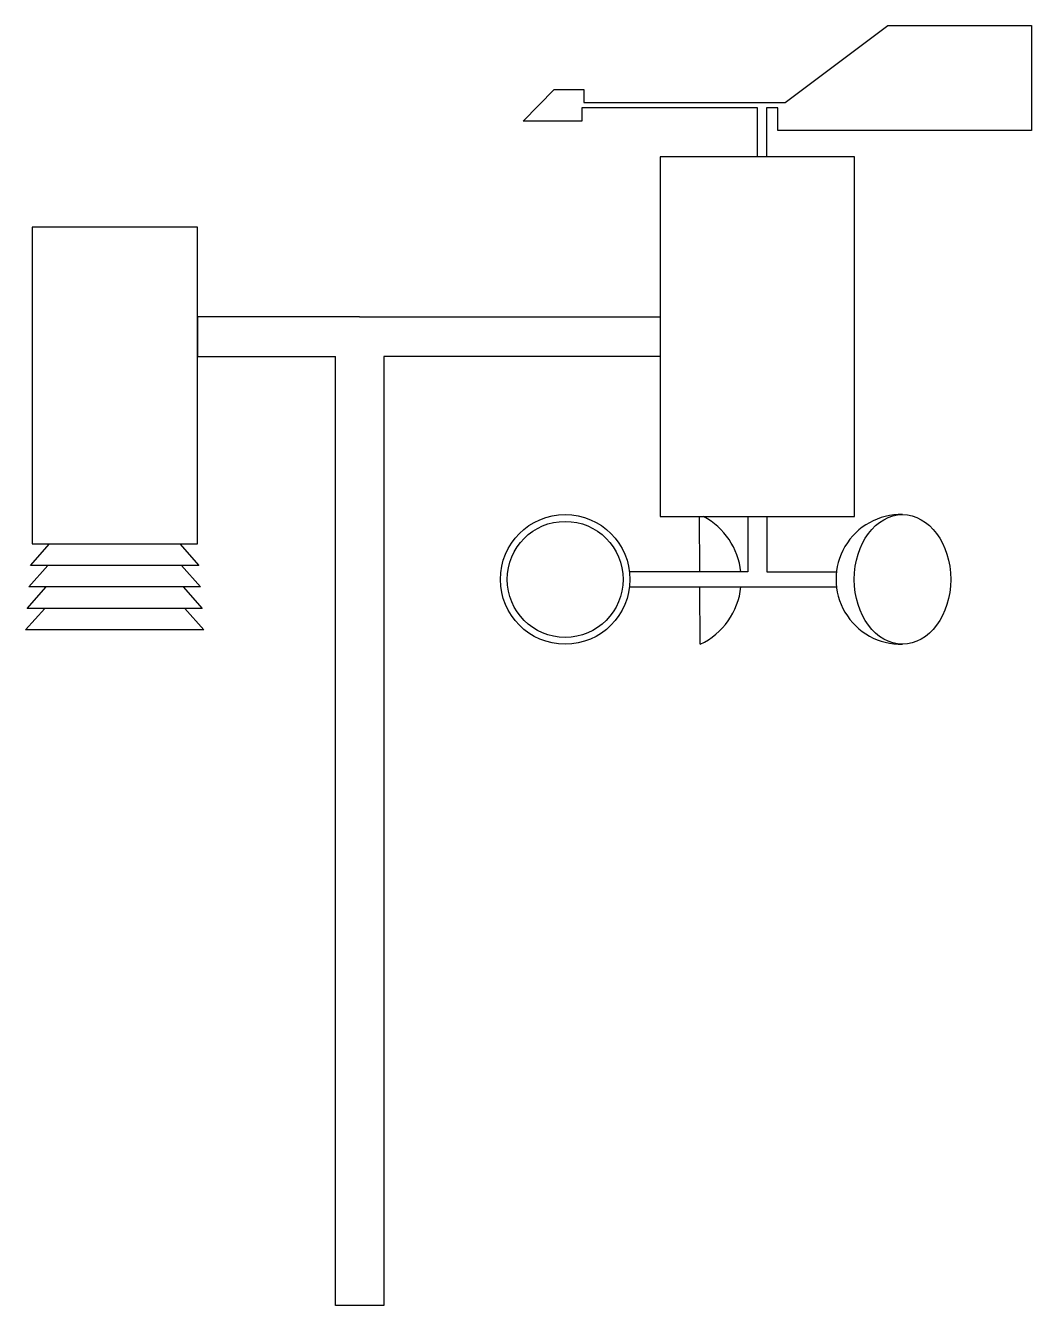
# Model space of a CAD drawing. Extents: x -1.64 to 3.03, y -2.26 to 3.67.
import ezdxf

# ---------------------------------------------------------------- set-up
doc = ezdxf.new("R2010")
doc.units = 0

msp = doc.modelspace()

# ---------------------------------------------------------------- linework, layer by layer
for p, q in [((1.4881, 1.1416), (1.4865, 1.3976)), ((1.1623, 1.0713), (1.4886, 1.0713)), ((1.4902, 0.8059), (1.4886, 1.0713)), ((1.4886, 1.0713), (2.122, 1.0713))]:
    msp.add_line(p, q)
for points in [[(1.7551, 3.0665), (1.7551, 3.2924), (0.9404, 3.2924), (0.9404, 3.2307), (0.6683, 3.2307), (0.8123, 3.3775), (0.9509, 3.3775), (0.9509, 3.3182), (1.8837, 3.3182), (2.3604, 3.6743), (3.0261, 3.6743), (3.0261, 3.1884), (1.8504, 3.1884), (1.8504, 3.2924), (1.7974, 3.2924), (1.7974, 3.0665)], [(-0.0895, 2.3235), (-0.8421, 2.3235), (-0.8421, 2.1402), (-0.2013, 2.1402)], [(-0.0895, 2.3235), (1.3039, 2.3235), (1.3039, 2.1402), (0.0224, 2.1402)], [(0.0224, 2.1402), (0.0224, -2.2601), (-0.2013, -2.2601), (-0.2013, 2.1402)], [(1.7103, 1.3976), (1.7103, 1.1416)], [(1.7998, 1.3976), (1.7998, 1.1416), (2.122, 1.1416)], [(-0.9231, 1.2709), (-0.8346, 1.1713), (-1.6162, 1.1713), (-1.5277, 1.2709)], [(-0.9156, 1.1713), (-0.8271, 1.0717), (-1.6237, 1.0717), (-1.5351, 1.1713)], [(1.7103, 1.1416), (1.1623, 1.1416)], [(-0.9081, 1.0717), (-0.8196, 0.9721), (-1.6312, 0.9721), (-1.5426, 1.0717)], [(-0.9007, 0.9721), (-0.8121, 0.8725), (-1.6387, 0.8725), (-1.5501, 0.9721)]]:
    msp.add_lwpolyline(points)
for points in [[(1.3039, 1.3976), (2.2062, 1.3976), (2.2062, 3.0665), (1.3039, 3.0665)], [(-0.8421, 2.7399), (-1.6087, 2.7399), (-1.6087, 1.2709), (-0.8421, 1.2709)]]:
    msp.add_lwpolyline(points, close=True)
for radius in [0.3005, 0.269]:
    msp.add_circle((0.8638, 1.1064), radius)
for centre, radius, start, end in [((1.3496, 1.1056), 0.331, 6.24428, 61.90517), ((2.4206, 1.1064), 0.3006, 88.51753, 271.48247), ((1.3496, 1.1056), 0.331, 295.14033, 354.05936)]:
    msp.add_arc(centre, radius, start, end)
msp.add_ellipse((2.4284, 1.1064), major_axis=(0, 0.3005), ratio=0.744681)

doc.saveas('drawing.dxf')
